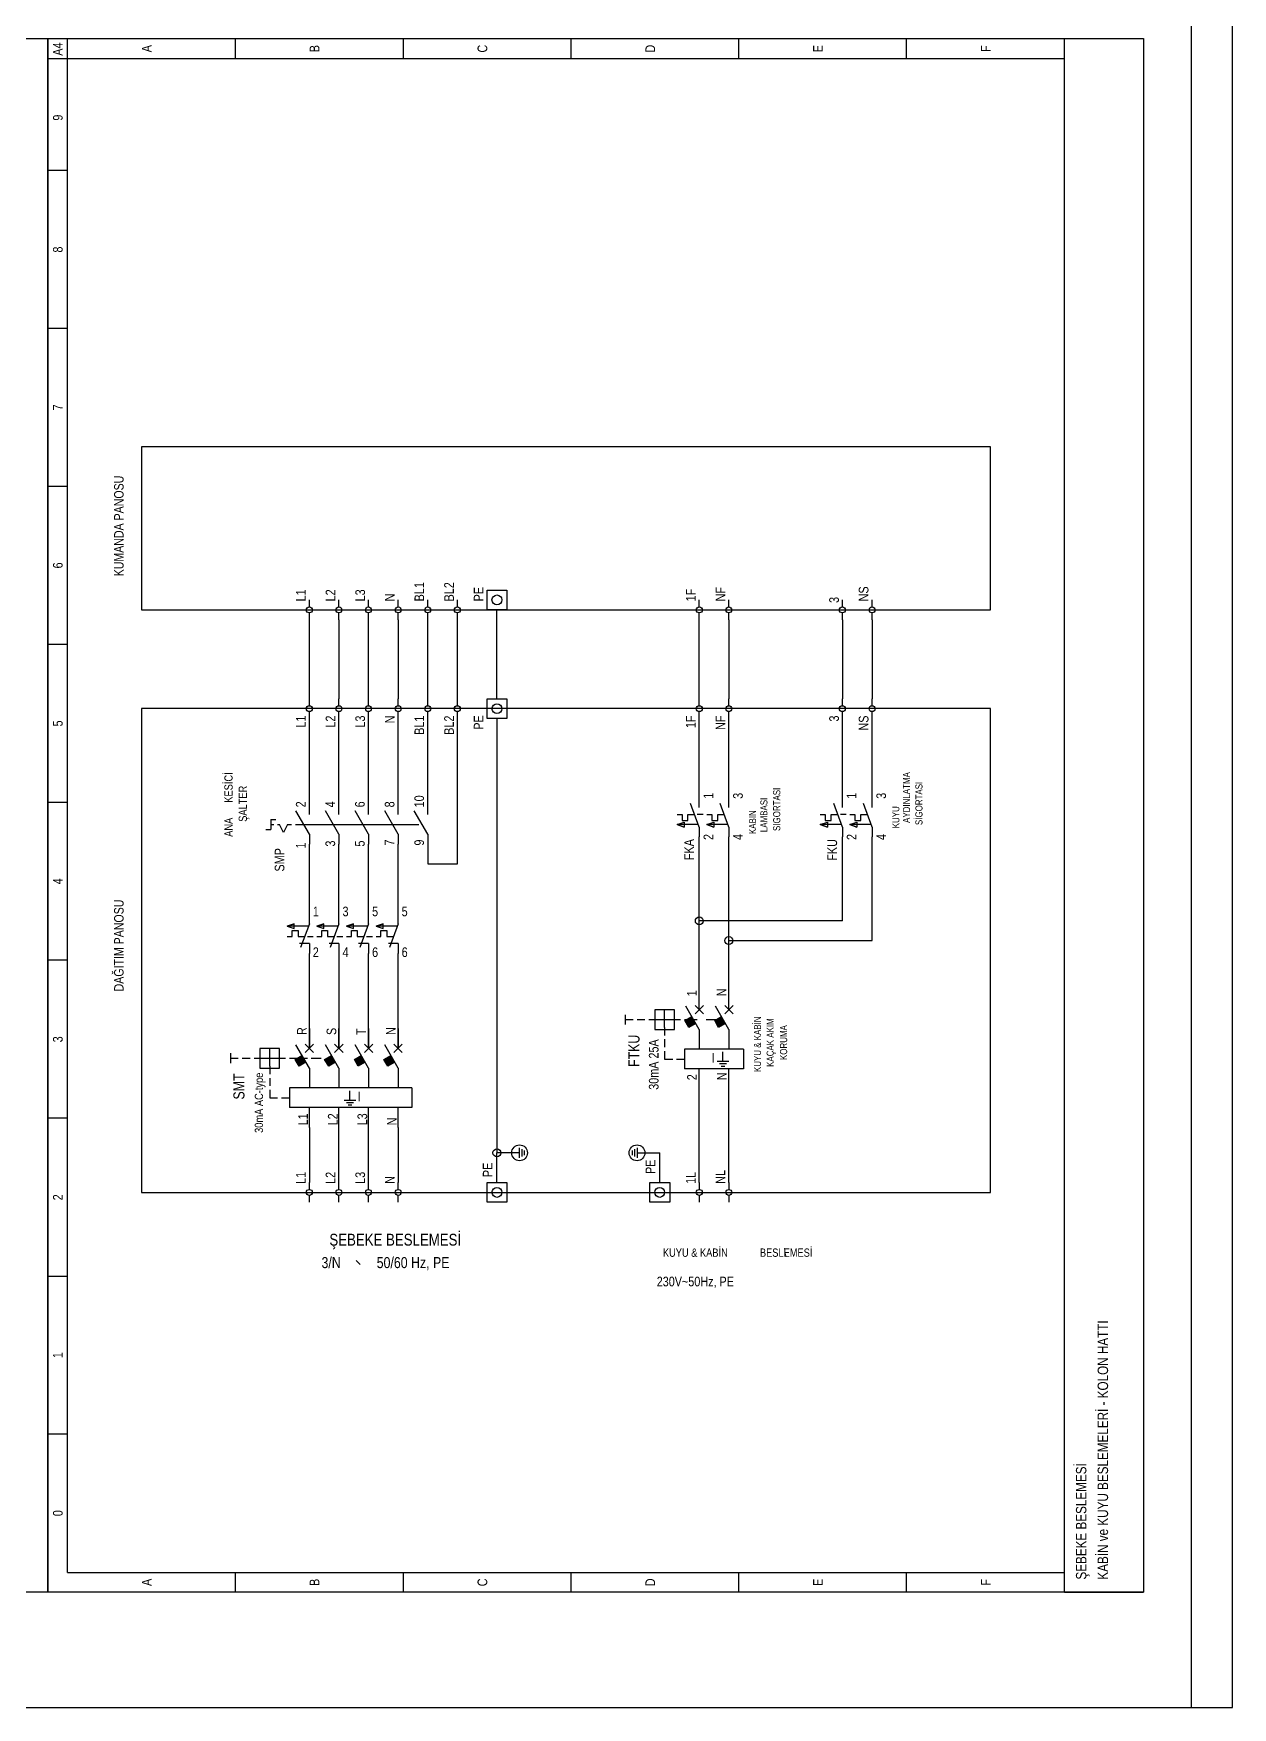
# Model space of a CAD drawing. Header units: centimetres. Extents: x 0 to 12993, y -30 to 2970.
# Drawn here: x 12263 to 12993, y 0 to 1019 of the extents above; entities that cross this region are included whole.
import ezdxf
from ezdxf.enums import TextEntityAlignment as Align

# ---------------------------------------------------------------- set-up
doc = ezdxf.new("R2010")
doc.units = ezdxf.units.CM
for name, color, linetype in [('SCOTT-CERCEVE', 7, 'CONTINUOUS'), ('SCOTT-ELEKTRIK', 3, 'CONTINUOUS'), ('SCOTT-ELEKTRIK-YAZI', 4, 'CONTINUOUS')]:
    doc.layers.add(name, color=color, linetype=linetype)
doc.styles.get("Standard").update_dxf_attribs({"font": 'arial.ttf', "width": 0.8})

msp = doc.modelspace()

# ---------------------------------------------------------------- linework, layer by layer
at = {"layer": 'SCOTT-CERCEVE'}
for points in [[(0, 0), (12993.2, 0), (12993.2, 2970), (0, 2970)], [(100, 0), (12968.2, 0), (12968.2, 2970), (100, 2970)]]:
    msp.add_lwpolyline(points, close=True, dxfattribs=at)
at = {"layer": 'SCOTT-ELEKTRIK'}
for p, q in [((11605, 1016), (12271.8, 1016)), ((12271.8, 70.2), (12271.8, 1016)), ((12271.8, 1016), (12939, 1016)), ((12271.8, 1016), (12271.8, 70.2)), ((12283.8, 82.2), (12283.8, 1016)), ((12386, 1016), (12386, 1003.9)), ((12488.2, 1016), (12488.2, 1003.9)), ((12590.3, 1016), (12590.3, 1003.9)), ((12692.5, 1003.9), (12692.5, 1016)), ((12794.7, 1003.9), (12794.7, 1016)), ((12890.9, 70.2), (12890.9, 1016)), ((12939, 1016), (12939, 70.2)), ((12271.8, 1003.9), (12890.9, 1003.9)), ((12283.8, 935.7), (12271.8, 935.7)), ((12283.8, 839.5), (12271.8, 839.5)), ((12845.8, 767.4), (12328.9, 767.4)), ((12328.9, 767.4), (12328.9, 668.2)), ((12845.8, 668.2), (12845.8, 767.4)), ((12283.8, 743.4), (12271.8, 743.4)), ((12431.1, 670), (12431.1, 674.3)), ((12449.1, 670), (12449.1, 674.3)), ((12467.1, 670), (12467.1, 674.3)), ((12485.2, 670), (12485.2, 674.3)), ((12503.2, 670), (12503.2, 674.3)), ((12521.2, 670), (12521.2, 674.3)), ((12539.3, 680.3), (12551.3, 680.3)), ((12539.3, 668.2), (12539.3, 680.3)), ((12551.3, 680.3), (12551.3, 668.2)), ((12668.5, 670), (12668.5, 674.3)), ((12686.5, 670), (12686.5, 674.3)), ((12755.6, 670), (12755.6, 674.3)), ((12773.7, 670), (12773.7, 674.3)), ((12328.9, 668.2), (12845.8, 668.2)), ((12431.1, 662.2), (12431.1, 666.4)), ((12449.1, 662.2), (12449.1, 666.4)), ((12467.1, 662.2), (12467.1, 666.4)), ((12485.2, 662.2), (12485.2, 666.4)), ((12503.2, 662.2), (12503.2, 666.4)), ((12521.2, 662.2), (12521.2, 666.4)), ((12551.3, 668.2), (12539.3, 668.2)), ((12545.3, 614.1), (12545.3, 668.2)), ((12668.5, 662.2), (12668.5, 666.4)), ((12686.5, 662.2), (12686.5, 666.4)), ((12755.6, 662.2), (12755.6, 666.4)), ((12773.7, 662.2), (12773.7, 666.4)), ((12431.1, 614.1), (12431.1, 662.2)), ((12449.1, 662.2), (12449.1, 614.1)), ((12467.1, 614.1), (12467.1, 662.2)), ((12485.2, 662.2), (12485.2, 614.1)), ((12503.2, 614.1), (12503.2, 662.2)), ((12521.2, 614.1), (12521.2, 662.2)), ((12668.5, 614.1), (12668.5, 662.2)), ((12686.5, 662.2), (12686.5, 614.1)), ((12755.6, 662.2), (12755.6, 614.1)), ((12773.7, 662.2), (12773.7, 614.1)), ((12283.8, 647.2), (12271.8, 647.2)), ((12431.1, 609.9), (12431.1, 614.1)), ((12449.1, 609.9), (12449.1, 614.1)), ((12467.1, 609.9), (12467.1, 614.1)), ((12485.2, 609.9), (12485.2, 614.1)), ((12503.2, 609.9), (12503.2, 614.1)), ((12521.2, 609.9), (12521.2, 614.1)), ((12539.3, 614.1), (12551.3, 614.1)), ((12539.3, 602.1), (12539.3, 614.1)), ((12551.3, 614.1), (12551.3, 602.1)), ((12668.5, 609.9), (12668.5, 614.1)), ((12686.5, 609.9), (12686.5, 614.1)), ((12755.6, 609.9), (12755.6, 614.1)), ((12773.7, 609.9), (12773.7, 614.1)), ((12845.8, 608.1), (12328.9, 608.1)), ((12328.9, 608.1), (12328.9, 313.6)), ((12431.1, 602.1), (12431.1, 606.3)), ((12431.1, 549.6), (12431.1, 602.1)), ((12449.1, 602.1), (12449.1, 606.3)), ((12449.1, 549.6), (12449.1, 602.1)), ((12467.1, 602.1), (12467.1, 606.3)), ((12467.1, 549.6), (12467.1, 602.1)), ((12485.2, 602.1), (12485.2, 606.3)), ((12485.2, 549.6), (12485.2, 602.1)), ((12503.2, 602.1), (12503.2, 606.3)), ((12503.2, 602.1), (12503.2, 605.1)), ((12503.2, 549.6), (12503.2, 602.1)), ((12521.2, 602.1), (12521.2, 606.3)), ((12521.2, 602.1), (12521.2, 605.1)), ((12521.2, 513.6), (12521.2, 602.1)), ((12551.3, 602.1), (12539.3, 602.1)), ((12545.3, 602.1), (12545.3, 337.7)), ((12668.5, 602.1), (12668.5, 606.3)), ((12668.5, 554), (12668.5, 602.1)), ((12686.5, 602.1), (12686.5, 606.3)), ((12686.5, 554), (12686.5, 602.1)), ((12755.6, 602.1), (12755.6, 606.3)), ((12755.6, 554), (12755.6, 602.1)), ((12773.7, 602.1), (12773.7, 606.3)), ((12773.7, 554), (12773.7, 602.1)), ((12845.8, 313.6), (12845.8, 608.1)), ((12283.8, 551), (12271.8, 551)), ((12668.5, 536), (12663.2, 550.4)), ((12668.5, 548), (12668.5, 554)), ((12686.5, 536), (12681.3, 550.4)), ((12686.5, 548), (12686.5, 554)), ((12755.6, 536), (12750.4, 550.4)), ((12755.6, 548), (12755.6, 554)), ((12773.7, 536), (12768.4, 550.4)), ((12773.7, 548), (12773.7, 554)), ((12407.6, 540.6), (12410.6, 540.6)), ((12407.6, 540.6), (12407.6, 534.6)), ((12431.1, 531.6), (12422.9, 545.8)), ((12431.1, 543.6), (12431.1, 549.6)), ((12449.1, 531.6), (12440.9, 545.8)), ((12449.1, 543.6), (12449.1, 549.6)), ((12467.1, 531.6), (12458.9, 545.8)), ((12467.1, 543.6), (12467.1, 549.6)), ((12485.2, 531.6), (12477, 545.8)), ((12485.2, 543.6), (12485.2, 549.6)), ((12503.2, 531.6), (12495, 545.8)), ((12503.2, 543.6), (12503.2, 549.6)), ((12655, 543.7), (12658, 543.7)), ((12658, 543.7), (12658, 540.1)), ((12661.6, 540.1), (12661.6, 543.7)), ((12661.6, 543.7), (12665.6, 543.7)), ((12667.3, 543.8), (12670.9, 543.8)), ((12673, 543.7), (12676.1, 543.7)), ((12676.1, 543.7), (12676.1, 540.1)), ((12679.7, 540.1), (12679.7, 543.7)), ((12679.7, 543.7), (12683.7, 543.7)), ((12742.2, 543.7), (12745.2, 543.7)), ((12745.2, 543.7), (12745.2, 540.1)), ((12748.8, 540.1), (12748.8, 543.7)), ((12748.8, 543.7), (12752.8, 543.7)), ((12754.4, 543.8), (12758, 543.8)), ((12760.2, 543.7), (12763.2, 543.7)), ((12763.2, 543.7), (12763.2, 540.1)), ((12766.8, 540.1), (12766.8, 543.7)), ((12766.8, 543.7), (12770.8, 543.7)), ((12404.6, 534.6), (12407.6, 534.6)), ((12407.6, 537.6), (12409.4, 537.6)), ((12411.8, 537.6), (12413, 537.6)), ((12415.4, 532.8), (12413, 537.6)), ((12417.8, 537.6), (12415.4, 532.8)), ((12417.8, 537.6), (12419, 537.6)), ((12419, 537.6), (12420.2, 537.6)), ((12422.7, 537.6), (12427.5, 537.6)), ((12428.1, 537.6), (12497.8, 537.6)), ((12431.1, 531.6), (12431.1, 525.6)), ((12449.1, 531.6), (12449.1, 525.6)), ((12467.1, 531.6), (12467.1, 525.6)), ((12485.2, 531.6), (12485.2, 525.6)), ((12503.2, 531.6), (12503.2, 525.6)), ((12655, 537.5), (12659.3, 538.9)), ((12667.8, 537.5), (12655, 537.5)), ((12655, 537.5), (12659.3, 536)), ((12658, 540.1), (12661.6, 540.1)), ((12659.3, 538.9), (12659.3, 536)), ((12668.5, 536), (12668.5, 530)), ((12668.5, 478.9), (12668.5, 530)), ((12673, 537.5), (12677.4, 538.9)), ((12685.8, 537.5), (12673, 537.5)), ((12673, 537.5), (12677.4, 536)), ((12676.1, 540.1), (12679.7, 540.1)), ((12677.4, 538.9), (12677.4, 536)), ((12686.5, 536), (12686.5, 530)), ((12686.5, 466.9), (12686.5, 530)), ((12742.2, 537.5), (12746.5, 538.9)), ((12754.9, 537.5), (12742.2, 537.5)), ((12742.2, 537.5), (12746.5, 536)), ((12745.2, 540.1), (12748.8, 540.1)), ((12746.5, 538.9), (12746.5, 536)), ((12755.6, 536), (12755.6, 530)), ((12755.6, 478.9), (12755.6, 530)), ((12760.2, 537.5), (12764.5, 538.9)), ((12772.9, 537.5), (12760.2, 537.5)), ((12760.2, 537.5), (12764.5, 536)), ((12763.2, 540.1), (12766.8, 540.1)), ((12764.5, 538.9), (12764.5, 536)), ((12773.7, 536), (12773.7, 530)), ((12773.7, 466.9), (12773.7, 530)), ((12431.1, 483.1), (12431.1, 525.6)), ((12449.1, 483.1), (12449.1, 525.6)), ((12467.1, 483.1), (12467.1, 525.6)), ((12485.2, 483.1), (12485.2, 525.6)), ((12503.2, 525.6), (12503.2, 513.6)), ((12503.2, 513.6), (12521.2, 513.6)), ((12431.1, 477.1), (12431.1, 483.1)), ((12449.1, 477.1), (12449.1, 483.1)), ((12467.1, 477.1), (12467.1, 483.1)), ((12485.2, 477.1), (12485.2, 483.1)), ((12417.6, 475.7), (12421.9, 477.1)), ((12430.3, 475.7), (12417.6, 475.7)), ((12417.6, 475.7), (12421.9, 474.3)), ((12417.6, 469.4), (12420.6, 469.4)), ((12420.6, 469.4), (12420.6, 473.1)), ((12420.6, 473.1), (12424.2, 473.1)), ((12421.9, 474.3), (12421.9, 477.1)), ((12424.2, 473.1), (12424.2, 469.4)), ((12424.2, 469.4), (12428.2, 469.4)), ((12431.1, 477.1), (12425.8, 462.7)), ((12429.9, 469.3), (12433.5, 469.3)), ((12435.6, 475.7), (12440, 477.1)), ((12448.4, 475.7), (12435.6, 475.7)), ((12435.6, 475.7), (12440, 474.3)), ((12435.6, 469.4), (12438.6, 469.4)), ((12438.6, 469.4), (12438.6, 473.1)), ((12438.6, 473.1), (12442.2, 473.1)), ((12440, 474.3), (12440, 477.1)), ((12442.2, 473.1), (12442.2, 469.4)), ((12442.2, 469.4), (12446.2, 469.4)), ((12449.1, 477.1), (12443.8, 462.7)), ((12447.9, 469.3), (12451.5, 469.3)), ((12453.7, 475.7), (12458, 477.1)), ((12466.4, 475.7), (12453.7, 475.7)), ((12453.7, 475.7), (12458, 474.3)), ((12453.7, 469.4), (12456.7, 469.4)), ((12456.7, 469.4), (12456.7, 473.1)), ((12456.7, 473.1), (12460.3, 473.1)), ((12458, 474.3), (12458, 477.1)), ((12460.3, 473.1), (12460.3, 469.4)), ((12460.3, 469.4), (12464.3, 469.4)), ((12467.1, 477.1), (12461.9, 462.7)), ((12465.9, 469.3), (12469.5, 469.3)), ((12471.7, 475.7), (12476, 477.1)), ((12484.4, 475.7), (12471.7, 475.7)), ((12471.7, 475.7), (12476, 474.2)), ((12471.7, 469.4), (12474.7, 469.4)), ((12474.7, 469.4), (12474.7, 473)), ((12474.7, 473), (12478.3, 473)), ((12476, 474.2), (12476, 477.1)), ((12478.3, 473), (12478.3, 469.4)), ((12478.3, 469.4), (12482.3, 469.4)), ((12485.2, 477.1), (12479.9, 462.7)), ((12755.6, 478.9), (12668.5, 478.9)), ((12668.5, 436.8), (12668.5, 478.9)), ((12431.1, 465.1), (12425.1, 465.1)), ((12431.1, 465.1), (12431.1, 459.1)), ((12431.1, 413.3), (12431.1, 459.1)), ((12449.1, 465.1), (12443.1, 465.1)), ((12449.1, 465.1), (12449.1, 459.1)), ((12449.1, 459.1), (12449.1, 413.3)), ((12467.1, 465.1), (12461.1, 465.1)), ((12467.1, 465.1), (12467.1, 459.1)), ((12467.1, 413.3), (12467.1, 459.1)), ((12485.2, 465.1), (12479.2, 465.1)), ((12485.2, 465.1), (12485.2, 459.1)), ((12485.2, 413.3), (12485.2, 459.1)), ((12686.5, 466.9), (12773.7, 466.9)), ((12686.5, 436.8), (12686.5, 466.9)), ((12283.8, 454.9), (12271.8, 454.9)), ((12668.5, 424.8), (12668.5, 436.8)), ((12686.5, 424.8), (12686.5, 436.8)), ((12623.4, 421.8), (12623.4, 415.8)), ((12623.4, 418.8), (12628.2, 418.8)), ((12630.6, 418.8), (12635.4, 418.8)), ((12637.8, 418.8), (12642.6, 418.8)), ((12641.4, 424.8), (12641.4, 412.8)), ((12653.5, 424.8), (12641.4, 424.8)), ((12642.6, 418.8), (12652.3, 418.8)), ((12647.4, 414), (12647.4, 424.8)), ((12652.3, 418.8), (12657.1, 418.8)), ((12653.5, 412.8), (12653.5, 424.8)), ((12659.5, 418.8), (12664.3, 418.8)), ((12659.8, 418.2), (12664, 420.6)), ((12662.2, 414), (12659.8, 418.2)), ((12662.4, 414.1), (12660, 418.3)), ((12668.5, 412.8), (12660.3, 427)), ((12662.8, 414.3), (12660.4, 418.5)), ((12663, 414.4), (12660.6, 418.6)), ((12663.3, 414.6), (12660.9, 418.8)), ((12663.5, 414.7), (12661.1, 418.9)), ((12663.8, 414.9), (12661.4, 419.1)), ((12664, 415), (12661.6, 419.2)), ((12664.3, 415.2), (12661.9, 419.4)), ((12664.5, 415.3), (12662.1, 419.5)), ((12664.8, 415.5), (12662.4, 419.7)), ((12665, 415.6), (12662.6, 419.8)), ((12665.4, 415.8), (12663, 420)), ((12665.6, 415.9), (12663.2, 420.1)), ((12665.9, 416.1), (12663.5, 420.3)), ((12666.1, 416.2), (12663.7, 420.4)), ((12663.7, 418.8), (12667.3, 418.8)), ((12665.9, 422.3), (12671, 427.4)), ((12665.9, 427.4), (12671, 422.3)), ((12672.7, 418.8), (12678.7, 418.8)), ((12677.9, 418.2), (12682, 420.6)), ((12680.3, 414), (12677.9, 418.2)), ((12680.5, 414.1), (12678.1, 418.3)), ((12686.5, 412.8), (12678.3, 427)), ((12680.8, 414.3), (12678.4, 418.5)), ((12681, 414.4), (12678.6, 418.6)), ((12681.3, 414.6), (12678.9, 418.8)), ((12681.5, 414.7), (12679.1, 418.9)), ((12681.8, 414.9), (12679.4, 419.1)), ((12682, 415), (12679.6, 419.2)), ((12682.3, 415.2), (12679.9, 419.4)), ((12682.6, 415.3), (12680.2, 419.5)), ((12682.9, 415.5), (12680.5, 419.7)), ((12683.1, 415.6), (12680.7, 419.8)), ((12683.4, 415.8), (12681, 420)), ((12683.6, 415.9), (12681.2, 420.1)), ((12683.9, 416.1), (12681.5, 420.3)), ((12684.1, 416.2), (12681.7, 420.4)), ((12684, 422.3), (12689.1, 427.4)), ((12684, 427.4), (12689.1, 422.3)), ((12431.1, 413.3), (12431.1, 401.3)), ((12431.1, 401.3), (12431.1, 413.3)), ((12449.1, 413.3), (12449.1, 401.3)), ((12449.1, 401.3), (12449.1, 413.3)), ((12467.1, 413.3), (12467.1, 401.3)), ((12467.1, 401.3), (12467.1, 413.3)), ((12485.2, 413.3), (12485.2, 401.3)), ((12485.2, 401.3), (12485.2, 413.3)), ((12641.4, 412.8), (12653.5, 412.8)), ((12647.4, 414), (12647.4, 409.2)), ((12666.4, 416.4), (12662.2, 414)), ((12668.5, 412.8), (12668.5, 400.8)), ((12684.4, 416.4), (12680.3, 414)), ((12686.5, 412.8), (12686.5, 400.8)), ((12383, 398.3), (12383, 392.3)), ((12401, 401.3), (12401, 389.2)), ((12413, 401.3), (12401, 401.3)), ((12407, 390.4), (12407, 401.3)), ((12413, 389.2), (12413, 401.3)), ((12431.1, 389.2), (12422.9, 403.5)), ((12428.5, 398.7), (12433.6, 403.8)), ((12428.5, 403.8), (12433.6, 398.7)), ((12449.1, 389.2), (12440.9, 403.5)), ((12446.5, 398.7), (12451.6, 403.8)), ((12446.5, 403.8), (12451.6, 398.7)), ((12467.1, 389.2), (12458.9, 403.5)), ((12464.6, 398.7), (12469.7, 403.8)), ((12464.6, 403.8), (12469.7, 398.7)), ((12485.2, 389.2), (12477, 403.5)), ((12482.6, 398.7), (12487.7, 403.8)), ((12482.6, 403.8), (12487.7, 398.7)), ((12647.4, 406.8), (12647.4, 402)), ((12647.4, 399.6), (12647.4, 394.8)), ((12695.5, 400.8), (12659.5, 400.8)), ((12659.5, 400.8), (12659.5, 388.8)), ((12682.9, 393.4), (12682.9, 399.1)), ((12695.5, 400.8), (12695.5, 388.8)), ((12383, 395.3), (12387.8, 395.3)), ((12390.2, 395.3), (12395, 395.3)), ((12397.4, 395.3), (12402.2, 395.3)), ((12401, 389.2), (12413, 389.2)), ((12402.2, 395.3), (12411.8, 395.3)), ((12407, 390.4), (12407, 385.6)), ((12411.8, 395.3), (12416.6, 395.3)), ((12419, 395.3), (12423.9, 395.3)), ((12422.4, 394.6), (12426.6, 397)), ((12424.8, 390.4), (12422.4, 394.6)), ((12425, 390.6), (12422.6, 394.7)), ((12425.3, 390.7), (12422.9, 394.9)), ((12425.6, 390.9), (12423.1, 395)), ((12425.9, 391.1), (12423.5, 395.2)), ((12426.1, 391.2), (12423.7, 395.3)), ((12426.4, 391.4), (12424, 395.5)), ((12426.6, 391.5), (12424.2, 395.6)), ((12426.9, 391.7), (12424.5, 395.8)), ((12427.1, 391.8), (12424.7, 395.9)), ((12429, 392.9), (12424.8, 390.4)), ((12427.4, 392), (12425, 396.1)), ((12427.6, 392.1), (12425.2, 396.2)), ((12427.9, 392.3), (12425.5, 396.4)), ((12428.2, 392.4), (12425.7, 396.5)), ((12428.5, 392.6), (12426.1, 396.7)), ((12428.7, 392.7), (12426.3, 396.8)), ((12426.3, 395.3), (12429.9, 395.3)), ((12431.1, 389.2), (12431.1, 377.2)), ((12432.3, 395.3), (12438.3, 395.3)), ((12440.4, 394.6), (12444.6, 397)), ((12442.9, 390.4), (12440.4, 394.6)), ((12443.1, 390.6), (12440.7, 394.7)), ((12443.4, 390.7), (12441, 394.9)), ((12443.6, 390.9), (12441.2, 395)), ((12443.9, 391.1), (12441.5, 395.2)), ((12444.1, 391.2), (12441.7, 395.3)), ((12444.4, 391.4), (12442, 395.5)), ((12444.6, 391.5), (12442.2, 395.6)), ((12444.9, 391.7), (12442.5, 395.8)), ((12445.1, 391.8), (12442.7, 395.9)), ((12447, 392.9), (12442.9, 390.4)), ((12445.5, 392), (12443.1, 396.1)), ((12445.7, 392.1), (12443.3, 396.2)), ((12446, 392.3), (12443.6, 396.4)), ((12446.2, 392.4), (12443.8, 396.5)), ((12446.5, 392.6), (12444.1, 396.7)), ((12446.7, 392.7), (12444.3, 396.8)), ((12449.1, 389.2), (12449.1, 377.2)), ((12458.5, 394.6), (12462.6, 397)), ((12460.9, 390.4), (12458.5, 394.6)), ((12461.1, 390.6), (12458.7, 394.7)), ((12461.4, 390.7), (12459, 394.9)), ((12461.6, 390.9), (12459.2, 395)), ((12461.9, 391.1), (12459.5, 395.2)), ((12462.1, 391.2), (12459.7, 395.3)), ((12462.4, 391.4), (12460, 395.5)), ((12462.7, 391.5), (12460.3, 395.6)), ((12463, 391.7), (12460.6, 395.8)), ((12463.2, 391.8), (12460.8, 395.9)), ((12465, 392.9), (12460.9, 390.4)), ((12463.5, 392), (12461.1, 396.1)), ((12463.7, 392.1), (12461.3, 396.2)), ((12464, 392.3), (12461.6, 396.4)), ((12464.2, 392.4), (12461.8, 396.5)), ((12464.5, 392.6), (12462.1, 396.7)), ((12464.7, 392.7), (12462.3, 396.8)), ((12467.1, 389.2), (12467.1, 377.2)), ((12476.5, 394.6), (12480.7, 397)), ((12478.9, 390.4), (12476.5, 394.6)), ((12479.1, 390.6), (12476.7, 394.7)), ((12479.4, 390.7), (12477, 394.9)), ((12479.6, 390.9), (12477.2, 395)), ((12480, 391.1), (12477.6, 395.2)), ((12480.2, 391.2), (12477.8, 395.3)), ((12480.5, 391.4), (12478.1, 395.5)), ((12480.7, 391.5), (12478.3, 395.6)), ((12481, 391.7), (12478.6, 395.8)), ((12481.2, 391.8), (12478.8, 395.9)), ((12483.1, 392.9), (12478.9, 390.4)), ((12481.5, 392), (12479.1, 396.1)), ((12481.7, 392.1), (12479.3, 396.2)), ((12482, 392.3), (12479.6, 396.4)), ((12482.2, 392.4), (12479.8, 396.5)), ((12482.6, 392.6), (12480.2, 396.7)), ((12482.8, 392.7), (12480.4, 396.8)), ((12485.2, 389.2), (12485.2, 377.2)), ((12647.4, 394.8), (12652.3, 394.8)), ((12654.7, 394.8), (12659.5, 394.8)), ((12695.5, 388.8), (12659.5, 388.8)), ((12668.5, 376.7), (12668.5, 388.8)), ((12679.4, 393.4), (12686.5, 393.4)), ((12680.8, 392), (12685.1, 392)), ((12681.9, 390.5), (12684, 390.5)), ((12686.5, 376.7), (12686.5, 388.8)), ((12407, 383.2), (12407, 378.4)), ((12493.4, 377.2), (12419, 377.2)), ((12419, 377.2), (12419, 365.2)), ((12493.4, 377.2), (12493.4, 365.2)), ((12407, 376), (12407, 371.2)), ((12407, 371.2), (12411.8, 371.2)), ((12414.2, 371.2), (12419, 371.2)), ((12452.2, 369.8), (12459.3, 369.8)), ((12453.7, 368.4), (12457.9, 368.4)), ((12454.8, 367), (12456.9, 367)), ((12455.8, 369.8), (12455.8, 375.5)), ((12668.5, 319.6), (12668.5, 376.7)), ((12686.5, 319.6), (12686.5, 376.7)), ((12283.8, 358.7), (12271.8, 358.7)), ((12493.4, 365.2), (12419, 365.2)), ((12431.1, 353.2), (12431.1, 365.2)), ((12449.1, 353.2), (12449.1, 365.2)), ((12467.1, 353.2), (12467.1, 365.2)), ((12485.2, 353.2), (12485.2, 365.2)), ((12431.1, 353.2), (12431.1, 319.6)), ((12431.1, 353.2), (12431.1, 353.2)), ((12449.1, 319.6), (12449.1, 353.2)), ((12467.1, 319.6), (12467.1, 353.2)), ((12485.2, 353.2), (12485.2, 319.6)), ((12551.3, 337.7), (12545.3, 337.7)), ((12545.3, 319.6), (12545.3, 337.7)), ((12559.1, 337.7), (12548.3, 337.7)), ((12559.1, 334.7), (12559.1, 340.7)), ((12560.6, 335.4), (12560.6, 339.9)), ((12562.1, 336.2), (12562.1, 339.2)), ((12627.6, 339.2), (12627.6, 336.2)), ((12629.1, 339.9), (12629.1, 335.4)), ((12630.6, 340.7), (12630.6, 334.7)), ((12630.6, 337.7), (12641.4, 337.7)), ((12638.4, 337.7), (12644.4, 337.7)), ((12644.4, 319.6), (12644.4, 337.7)), ((12431.1, 315.4), (12431.1, 319.6)), ((12449.1, 315.4), (12449.1, 319.6)), ((12467.1, 315.4), (12467.1, 319.6)), ((12485.2, 315.4), (12485.2, 319.6)), ((12539.3, 307.6), (12539.3, 319.6)), ((12539.3, 319.6), (12551.3, 319.6)), ((12551.3, 319.6), (12551.3, 307.6)), ((12638.4, 307.6), (12638.4, 319.6)), ((12638.4, 319.6), (12650.5, 319.6)), ((12650.5, 319.6), (12650.5, 307.6)), ((12668.5, 319.6), (12668.5, 315.4)), ((12686.5, 319.6), (12686.5, 315.4)), ((12328.9, 313.6), (12845.8, 313.6)), ((12431.1, 307.6), (12431.1, 311.8)), ((12449.1, 307.6), (12449.1, 311.8)), ((12467.1, 307.6), (12467.1, 311.8)), ((12485.2, 307.6), (12485.2, 311.8)), ((12551.3, 307.6), (12539.3, 307.6)), ((12650.5, 307.6), (12638.4, 307.6)), ((12668.5, 311.8), (12668.5, 307.6)), ((12686.5, 311.8), (12686.5, 307.6)), ((12459.7, 272.1), (12462, 269.8)), ((12283.8, 262.5), (12271.8, 262.5)), ((12283.8, 166.4), (12271.8, 166.4)), ((12283.8, 82.2), (12890.9, 82.2)), ((12386, 82.2), (12386, 70.2)), ((12488.2, 82.2), (12488.2, 70.2)), ((12590.3, 82.2), (12590.3, 70.2)), ((12692.5, 70.2), (12692.5, 82.2)), ((12794.7, 70.2), (12794.7, 82.2)), ((12890.9, 70.2), (12890.9, 82.2)), ((12271.8, 70.2), (11605, 70.2)), ((12939, 70.2), (12271.8, 70.2)), ((12890.9, 70.2), (12939, 70.2)), ((12908.9, 70.2), (12939, 70.2))]:
    msp.add_line(p, q, dxfattribs=at)
for points in [[(12659.3, 538.9), (12659.3, 536), (12655, 537.5), (12659.3, 538.9)], [(12677.4, 538.9), (12677.4, 536), (12673, 537.5), (12677.4, 538.9)], [(12746.5, 538.9), (12746.5, 536), (12742.2, 537.5), (12746.5, 538.9)], [(12764.5, 538.9), (12764.5, 536), (12760.2, 537.5), (12764.5, 538.9)], [(12421.9, 474.3), (12421.9, 477.1), (12417.6, 475.7), (12421.9, 474.3)], [(12440, 474.3), (12440, 477.1), (12435.6, 475.7), (12440, 474.3)], [(12458, 474.3), (12458, 477.1), (12453.7, 475.7), (12458, 474.3)], [(12476, 474.2), (12476, 477.1), (12471.7, 475.7), (12476, 474.2)]]:
    msp.add_lwpolyline(points, dxfattribs=at)
for centre, radius in [((12545.3, 674.3), 3.01), ((12431.1, 668.2), 1.8), ((12449.1, 668.2), 1.8), ((12467.1, 668.2), 1.8), ((12485.2, 668.2), 1.8), ((12503.2, 668.2), 1.8), ((12521.2, 668.2), 1.8), ((12668.5, 668.2), 1.8), ((12686.5, 668.2), 1.8), ((12755.6, 668.2), 1.8), ((12773.7, 668.2), 1.8), ((12431.1, 608.1), 1.8), ((12449.1, 608.1), 1.8), ((12467.1, 608.1), 1.8), ((12485.2, 608.1), 1.8), ((12503.2, 608.1), 1.8), ((12521.2, 608.1), 1.8), ((12545.3, 608.1), 3.01), ((12668.5, 608.1), 1.8), ((12686.5, 608.1), 1.8), ((12755.6, 608.1), 1.8), ((12773.7, 608.1), 1.8), ((12668.5, 478.9), 2.4), ((12686.5, 466.9), 2.4), ((12545.3, 337.7), 2.4), ((12559.1, 337.7), 4.81), ((12630.6, 337.7), 4.81), ((12545.3, 313.6), 3.01), ((12644.4, 313.6), 3.01), ((12431.1, 313.6), 1.8), ((12449.1, 313.6), 1.8), ((12467.1, 313.6), 1.8), ((12485.2, 313.6), 1.8), ((12668.5, 313.6), 1.8), ((12686.5, 313.6), 1.8)]:
    msp.add_circle(centre, radius, dxfattribs=at)

# ---------------------------------------------------------------- texts
at = {"layer": 'SCOTT-ELEKTRIK-YAZI', "width": 0.8}
for s, height, p in [('A4', 5.89, (12280.9, 1005.6)), ('BL1', 5.89, (12501, 673.4)), ('L1', 5.89, (12428.9, 673.4)), ('L2', 5.89, (12446.9, 673.4)), ('L3', 5.89, (12465, 673.4)), ('N', 5.89, (12483, 673.4)), ('PE', 5.89, (12537.1, 673.4)), ('1F', 5.89, (12666.3, 673.4)), ('NF', 5.89, (12684.3, 673.4)), ('NS', 5.89, (12771.5, 673.4)), ('PE', 5.89, (12537.1, 595.3)), ('2', 5.89, (12428.8, 548)), ('4', 5.89, (12446.8, 548)), ('6', 5.89, (12464.8, 548)), ('8', 5.89, (12482.9, 548)), ('10', 5.89, (12500.9, 548)), ('1', 5.89, (12677, 553.2)), ('3', 5.89, (12695, 553.2)), ('1', 5.89, (12764.2, 553.2)), ('3', 5.89, (12782.2, 553.2)), ('1', 5.89, (12666.9, 433)), ('N', 5.89, (12685, 433)), ('R', 5.89, (12429.5, 409.4)), ('S', 5.89, (12447.5, 409.4)), ('T', 5.89, (12465.6, 409.4)), ('N', 5.89, (12483.6, 409.4)), ('2', 5.89, (12667, 381.9)), ('N', 5.89, (12685.1, 381.9)), ('L1', 5.89, (12430.2, 354.4)), ('L2', 5.89, (12448.3, 354.4)), ('L3', 5.89, (12466.3, 354.4)), ('N', 5.89, (12484.3, 354.4)), ('PE', 5.89, (12641.7, 324.8)), ('NL', 5.89, (12684.3, 318.8)), ('L1', 5.89, (12428.9, 318.8)), ('L2', 5.89, (12446.9, 318.8)), ('L3', 5.89, (12465, 318.8)), ('N', 5.89, (12483, 318.8)), ('1L', 5.89, (12666.3, 318.8)), ('KABİN ve KUYU BESLEMELERİ - KOLON HATTI', 6.369, (12917.4, 77.9)), ('ŞEBEKE BESLEMESİ', 6.369, (12904.2, 77.9))]:
    msp.add_text(s, height=height, rotation=90, dxfattribs=at).set_placement(p)
for s, height, rotation, p in [('A', 5.89, 90, (12335, 1009.9)), ('B', 5.89, 90, (12437.2, 1009.9)), ('C', 5.89, 90, (12539.4, 1009.9)), ('D', 5.89, 90, (12641.6, 1009.9)), ('E', 5.89, 90, (12743.7, 1009.9)), ('F', 5.89, 90, (12845.9, 1009.9)), ('9', 5.89, 90, (12280.9, 967.9)), ('8', 5.89, 90, (12280.9, 887.6)), ('7', 5.89, 90, (12280.9, 791.5)), ('KUMANDA PANOSU', 5.77, 90, (12318, 719.3)), ('6', 5.89, 90, (12280.9, 695.3)), ('5', 5.89, 90, (12280.9, 599.1)), ('KESİCİ', 5.05, 90, (12384.4, 560.1)), ('ŞALTER', 5.05, 90, (12393.1, 550.2)), ('AYDINLATMA', 4.33, 90, (12796.8, 554)), ('SİGORTASI', 4.33, 90, (12804.4, 550.4)), ('LAMBASI', 4.33, 90, (12710, 543.4)), ('SIGORTASI', 4.33, 90, (12717.8, 546.8)), ('ANA', 5.05, 90, (12384.4, 535.9)), ('KABIN', 4.33, 90, (12703.1, 539)), ('KUYU', 4.33, 90, (12790.3, 542)), ('4', 5.89, 90, (12280.9, 503)), ('DAĞITIM PANOSU', 5.77, 90, (12318, 463.9)), ('KUYU & KABİN', 4.328, 90, (12706.1, 403.8)), ('KAÇAK AKIM', 4.33, 90, (12713.8, 404.8)), ('3', 5.89, 90, (12280.9, 406.8)), ('KORUMA', 4.33, 90, (12722, 404.8)), ('I', 5.89, 360, (12677, 392.6)), ('2', 5.89, 90, (12280.9, 310.6)), ('1', 5.89, 90, (12280.9, 214.5)), ('0', 5.89, 90, (12280.9, 118.3)), ('A', 5.89, 90, (12335, 76.2)), ('B', 5.89, 90, (12437.2, 76.2)), ('C', 5.89, 90, (12539.4, 76.2)), ('D', 5.89, 90, (12641.6, 76.2)), ('E', 5.89, 90, (12743.7, 76.2)), ('F', 5.89, 90, (12845.9, 76.2))]:
    msp.add_text(s, height=height, rotation=rotation, dxfattribs=at).set_placement(p, align=Align.CENTER)
for s, height, p in [('BL2', 5.89, (12519.1, 685.1)), ('3', 5.89, (12753.5, 676.1)), ('L1', 5.89, (12428.9, 603.9)), ('L2', 5.89, (12446.9, 603.9)), ('L3', 5.89, (12465, 603.9)), ('N', 5.89, (12483, 603.9)), ('BL1', 5.89, (12501, 603.9)), ('BL2', 5.89, (12519.1, 603.9)), ('1F', 5.89, (12666.3, 603.9)), ('NF', 5.89, (12684.3, 603.9)), ('3', 5.89, (12753.5, 603.9)), ('NS', 5.89, (12771.5, 603.9)), ('2', 5.89, (12677, 531.8)), ('4', 5.89, (12695, 531.8)), ('2', 5.89, (12764.2, 531.8)), ('4', 5.89, (12782.2, 531.8)), ('SMP', 5.89, (12415.9, 523.2)), ('1', 5.89, (12428.8, 526.6)), ('3', 5.89, (12446.8, 527.8)), ('5', 5.89, (12464.8, 527.8)), ('7', 5.89, (12482.9, 528.4)), ('9', 5.89, (12500.9, 528.4)), ('FKA', 5.89, (12665.2, 528.7)), ('FKU', 5.89, (12752.4, 528.7)), ('FTKU', 6.73, (12632.1, 409.6)), ('30mA 25A', 5.89, (12643.7, 406.8)), ('SMT', 6.73, (12391.6, 386)), ('30mA AC-type', 5.049, (12402.9, 386.5)), ('PE', 5.89, (12542.6, 331.7))]:
    msp.add_text(s, height=height, rotation=90, dxfattribs=at).set_placement(p, align=Align.RIGHT)
for s, height, p in [('1', 5.89, (12433.2, 481.7)), ('3', 5.89, (12451.3, 481.7)), ('5', 5.89, (12469.3, 481.7)), ('5', 5.89, (12487.3, 481.7)), ('2', 5.89, (12433.2, 456.9)), ('4', 5.89, (12451.3, 456.9)), ('6', 5.89, (12469.3, 456.9)), ('6', 5.89, (12487.3, 456.9)), ('50/60 Hz, PE', 6.732, (12472.1, 267.5))]:
    msp.add_text(s, height=height, dxfattribs=at).set_placement(p)
for s, height, p in [('I', 5.89, (12461.5, 369)), ('ŞEBEKE BESLEMESİ', 7.213, (12483.4, 281.2)), ('KUYU & KABİN', 5.049, (12666.1, 274.4)), ('BESLEMESİ', 5.05, (12721.4, 274.4)), ('\\', 5.05, (12720.8, 274.4)), ('230V~50Hz, PE', 5.89, (12666.1, 256.4))]:
    msp.add_text(s, height=height, dxfattribs=at).set_placement(p, align=Align.CENTER)
msp.add_text('3/N', height=6.73, dxfattribs=at).set_placement((12450.2, 267.5), align=Align.RIGHT)

doc.saveas('drawing.dxf')
